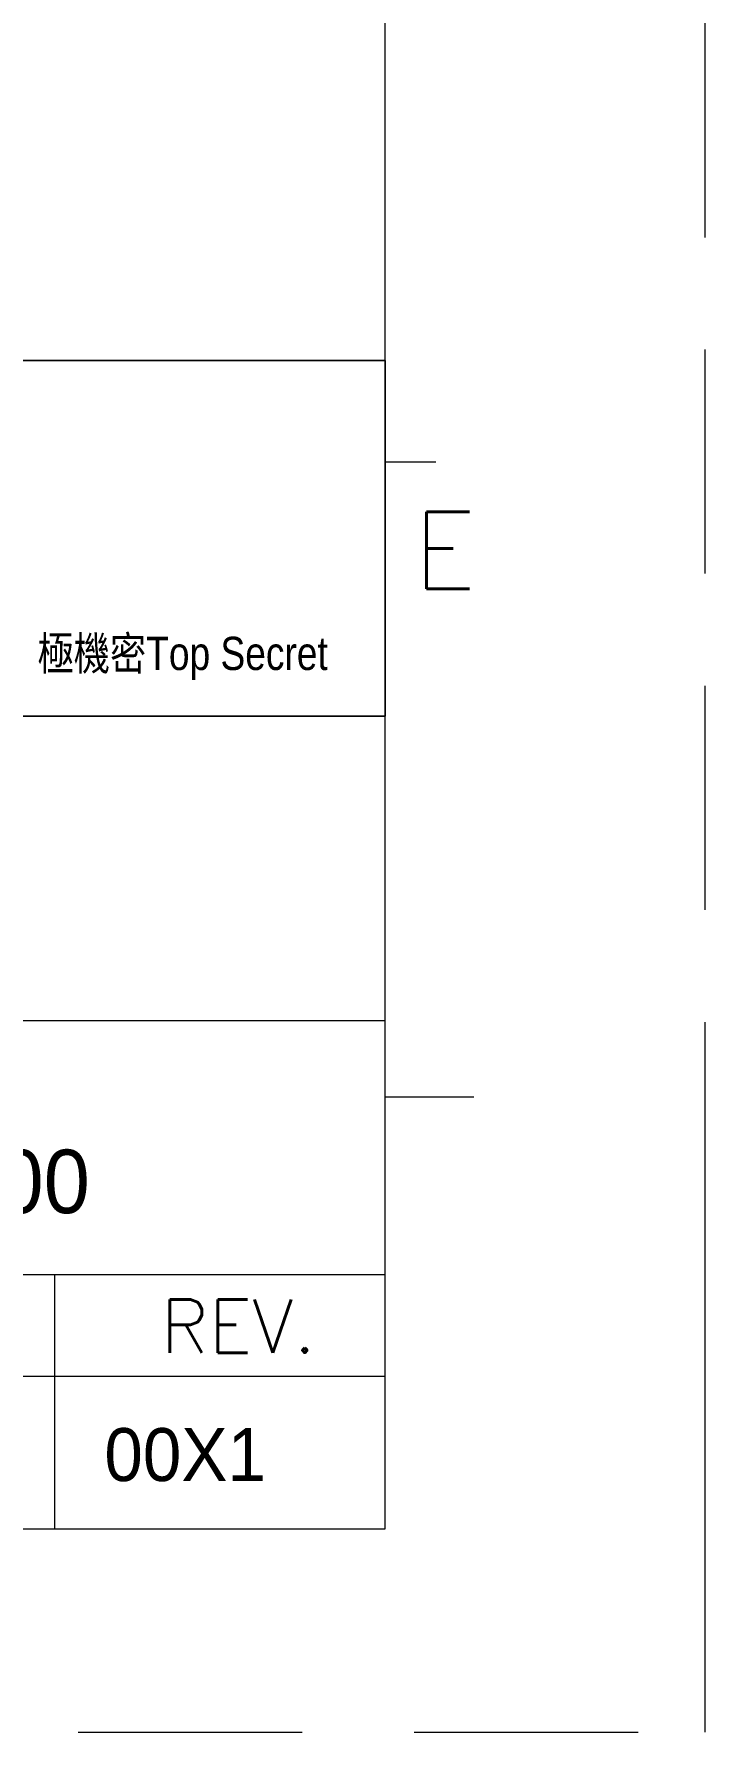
# Model space of a CAD drawing. Extents: x 726 to 4747, y 139 to 441.
# Drawn here: x 4737.88 to 4746.86, y 342.6 to 365.32 of the extents above; entities that cross this region are included whole.
import ezdxf

# ---------------------------------------------------------------- set-up
doc = ezdxf.new("R2010")
doc.units = 0
doc.linetypes.add('PHANTOM', pattern=[29.5, 9.5, -1.5, 3, -1.5, 3, -1.5, 9.5])
doc.layers.get('0').update_dxf_attribs({"lineweight": 5})
doc.layers.add('0PAPERF', color=2, linetype='PHANTOM', lineweight=5, plot=False)
doc.styles.add('CHINESE', font='PMingLiU.ttf', dxfattribs={"width": 0.8})
doc.styles.add('SIMPLEX', font='simplex.shx')
doc.styles.get("Standard").update_dxf_attribs({"font": 'txt.shx'})

msp = doc.modelspace()

# ---------------------------------------------------------------- linework, layer by layer
for p, q in [((4742.58, 345.32), (4742.58, 436.072)), ((4679.699, 360.955), (4742.58, 360.955)), ((4742.58, 360.955), (4721.166, 360.955)), ((4742.58, 356.196), (4742.58, 360.955)), ((4742.58, 359.595), (4743.26, 359.595)), ((4721.166, 356.196), (4742.58, 356.196)), ((4742.58, 352.118), (4704.511, 352.118)), ((4742.58, 351.098), (4743.77, 351.098)), ((4742.58, 348.719), (4721.166, 348.719)), ((4738.161, 345.32), (4738.161, 348.719)), ((4742.58, 347.359), (4729.324, 347.359)), ((4611.379, 345.32), (4742.58, 345.32))]:
    msp.add_line(p, q)
msp.add_lwpolyline([(4704.511, 360.955), (4742.58, 360.955), (4742.58, 356.196), (4704.511, 356.196)], close=True)
at = {"layer": '0PAPERF'}
for p, q in [((4746.864, 342.601), (4746.864, 441.173)), ((4607.47, 342.601), (4746.864, 342.601))]:
    msp.add_line(p, q, dxfattribs=at)

# ---------------------------------------------------------------- texts
at = {"style": 'SIMPLEX'}
for s, height, p in [('E', 1.033, (4742.96, 357.896)), ('REV.', 0.7138, (4739.578, 347.675))]:
    msp.add_text(s, height=height, dxfattribs=at).set_placement(p)
at = {"insert": (4737.927, 357.256), "char_height": 0.44469, "width": 4.87806, "attachment_point": 1, "style": 'CHINESE'}
msp.add_mtext('{\\fPMingLiU|b0|i0|c136|p18;\\C1;極機密\\fArial|b0|i0|c0|p34;Top Secret }', dxfattribs=at)
at = {"linetype": 'Continuous', "width": 10.24669, "attachment_point": 1}
for s, insert, char_height in [('{\\f@PMingLiU|b0|i0|c136|p0;A12-0000-\\fPMingLiU|b0|i0|c136|p0;F0NW0329A00}', (4725.838, 350.393), 0.84974), ('{\\fPMingLiU|b0|i0|c136|p0;00X1}', (4738.823, 346.667), 0.70812)]:
    msp.add_mtext(s, dxfattribs=dict(at, insert=insert, char_height=char_height))

doc.saveas('drawing.dxf')
